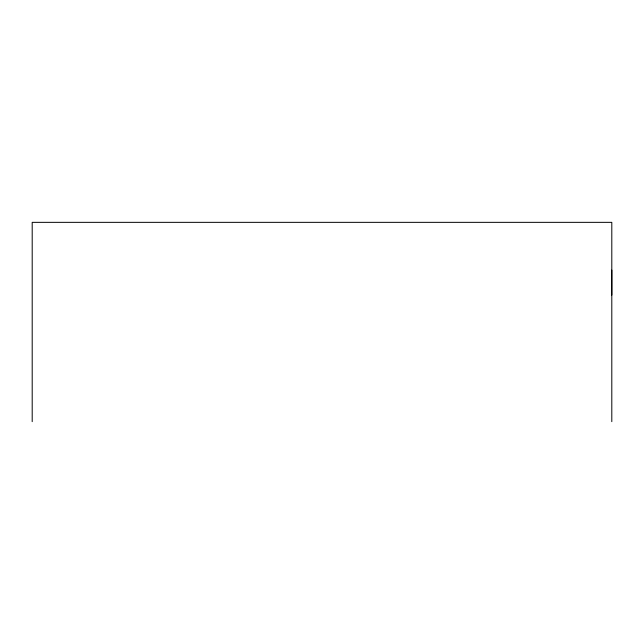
<?xml version="1.0" encoding="UTF-8"?>
<svg xmlns="http://www.w3.org/2000/svg" width="644" height="644" viewBox="0 0 644 644"><rect width="100%" height="100%" fill="white"/><g stroke="black" fill="none" stroke-linecap="round" stroke-linejoin="round"><path stroke-width="0.97" d="M611.8 295.089L611.8 270.078M611.8 421.651L611.8 222.349L32.2 222.349L32.2 421.651"/></g></svg>
